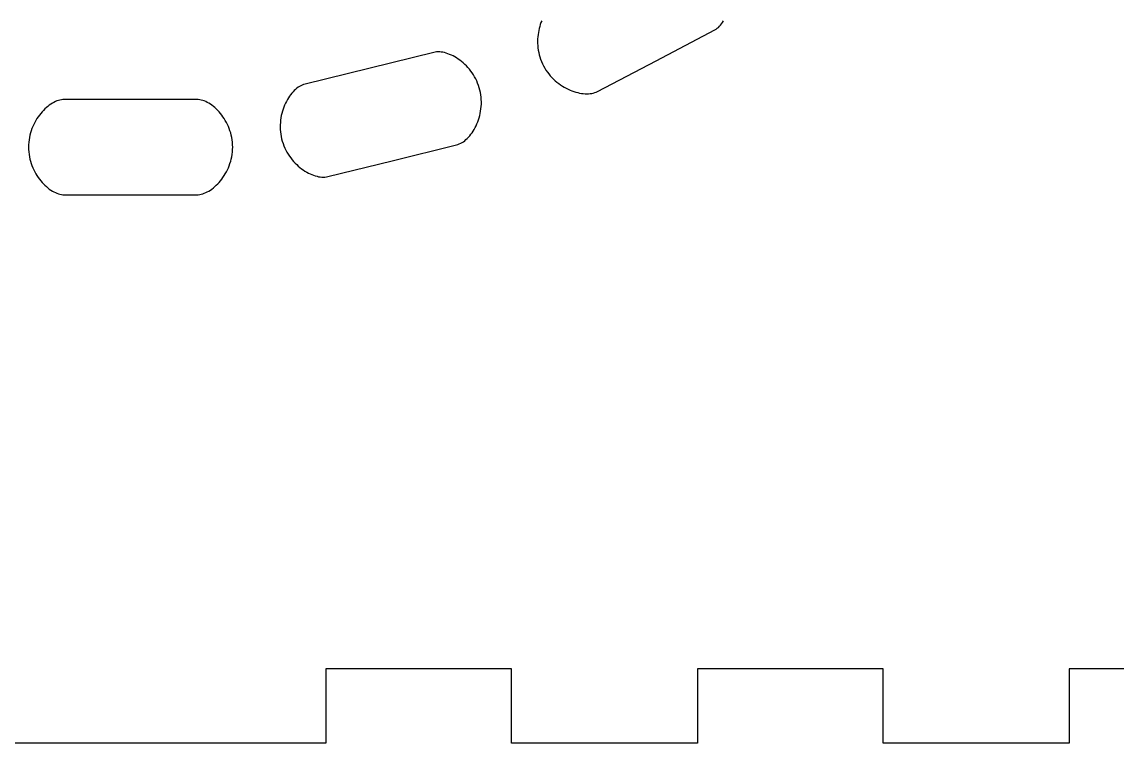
# Model space of a CAD drawing. Extents: x 5 to 376, y 5 to 380.
# Drawn here: x 91.8 to 150.8, y 195.4 to 234.2 of the extents above; entities that cross this region are included whole.
import ezdxf

# ---------------------------------------------------------------- set-up
doc = ezdxf.new("R2010")
doc.units = 0
doc.header["$MEASUREMENT"] = 0
doc.layers.add('Gas', color=7, linetype='Continuous')

msp = doc.modelspace()

# ---------------------------------------------------------------- linework, layer by layer
at = {"layer": 'Gas', "color": 0}
for p, q in [((119.725333, 234.018292), (119.693033, 233.91535)), ((119.761191, 234.117874), (119.725333, 234.018292)), ((119.800452, 234.213832), (119.761191, 234.117874)), ((129.369289, 233.922189), (129.427985, 233.98536)), ((129.427985, 233.98536), (129.484364, 234.054007)), ((129.484364, 234.054007), (129.53827, 234.127866)), ((129.53827, 234.127866), (129.589548, 234.206673)), ((119.602532, 233.475273), (119.59036, 233.3595)), ((119.619041, 233.58901), (119.602532, 233.475273)), ((119.639732, 233.700444), (119.619041, 233.58901)), ((119.664447, 233.809313), (119.639732, 233.700444)), ((119.693033, 233.91535), (119.664447, 233.809313)), ((125.95511, 232.071401), (129.114446, 233.729548)), ((129.114446, 233.729548), (129.180855, 233.768174)), ((129.180855, 233.768174), (129.245568, 233.813332)), ((129.245568, 233.813332), (129.308432, 233.864758)), ((129.308432, 233.864758), (129.369289, 233.922189)), ((119.58268, 233.241954), (119.579649, 233.1229)), ((119.579649, 233.1229), (119.581422, 233.002602)), ((119.581422, 233.002602), (119.588155, 232.881326)), ((119.59036, 233.3595), (119.58268, 233.241954)), ((119.588155, 232.881326), (119.600004, 232.759335)), ((113.991441, 232.519353), (107.062737, 230.811581)), ((114.066761, 232.534484), (113.991441, 232.519353)), ((114.145141, 232.543613), (114.066761, 232.534484)), ((114.22629, 232.546833), (114.145141, 232.543613)), ((114.309917, 232.544238), (114.22629, 232.546833)), ((114.395731, 232.535922), (114.309917, 232.544238)), ((114.483439, 232.521979), (114.395731, 232.535922)), ((114.572751, 232.502502), (114.483439, 232.521979)), ((114.663375, 232.477585), (114.572751, 232.502502)), ((114.75502, 232.447322), (114.663375, 232.477585)), ((114.847395, 232.411807), (114.75502, 232.447322)), ((114.940208, 232.371133), (114.847395, 232.411807)), ((115.033168, 232.325394), (114.940208, 232.371133)), ((115.125984, 232.274684), (115.033168, 232.325394)), ((115.218363, 232.219096), (115.125984, 232.274684)), ((115.310016, 232.158725), (115.218363, 232.219096)), ((119.600004, 232.759335), (119.617123, 232.636894)), ((119.617123, 232.636894), (119.63967, 232.514268)), ((119.63967, 232.514268), (119.6678, 232.391722)), ((119.6678, 232.391722), (119.701668, 232.269519)), ((119.701668, 232.269519), (119.741431, 232.147925)), ((115.40065, 232.093664), (115.310016, 232.158725)), ((115.489974, 232.024006), (115.40065, 232.093664)), ((115.577696, 231.949847), (115.489974, 232.024006)), ((115.663526, 231.871278), (115.577696, 231.949847)), ((115.747172, 231.788395), (115.663526, 231.871278)), ((115.828343, 231.70129), (115.747172, 231.788395)), ((115.906747, 231.610058), (115.828343, 231.70129)), ((119.741431, 232.147925), (119.787243, 232.027203)), ((119.787243, 232.027203), (119.839261, 231.90762)), ((119.839261, 231.90762), (119.897641, 231.789438)), ((119.897641, 231.789438), (119.961742, 231.674253)), ((119.961742, 231.674253), (120.030616, 231.563496)), ((122.795774, 230.413253), (125.95511, 232.071401)), ((115.982092, 231.514792), (115.906747, 231.610058)), ((116.054089, 231.415587), (115.982092, 231.514792)), ((116.122444, 231.312535), (116.054089, 231.415587)), ((116.186868, 231.20573), (116.122444, 231.312535)), ((116.247068, 231.095267), (116.186868, 231.20573)), ((116.302753, 230.981239), (116.247068, 231.095267)), ((120.030616, 231.563496), (120.103956, 231.457191)), ((120.103956, 231.457191), (120.181456, 231.35536)), ((120.181456, 231.35536), (120.262809, 231.258027)), ((120.262809, 231.258027), (120.347709, 231.165213)), ((120.347709, 231.165213), (120.435849, 231.076942)), ((120.435849, 231.076942), (120.526923, 230.993237)), ((106.487092, 230.462013), (106.419986, 230.392557)), ((106.555776, 230.526256), (106.487092, 230.462013)), ((106.625824, 230.585068), (106.555776, 230.526256)), ((106.697021, 230.638229), (106.625824, 230.585068)), ((106.769153, 230.685519), (106.697021, 230.638229)), ((106.842005, 230.726719), (106.769153, 230.685519)), ((106.915363, 230.761609), (106.842005, 230.726719)), ((106.989011, 230.78997), (106.915363, 230.761609)), ((107.062737, 230.811581), (106.989011, 230.78997)), ((116.353631, 230.86374), (116.302753, 230.981239)), ((116.399412, 230.742863), (116.353631, 230.86374)), ((116.439805, 230.618702), (116.399412, 230.742863)), ((116.474516, 230.491352), (116.439805, 230.618702)), ((116.502965, 230.362451), (116.474516, 230.491352)), ((120.526923, 230.993237), (120.620624, 230.91412)), ((120.620624, 230.91412), (120.716646, 230.839614)), ((120.716646, 230.839614), (120.814681, 230.769743)), ((120.814681, 230.769743), (120.914424, 230.704528)), ((120.914424, 230.704528), (121.015568, 230.643992)), ((121.015568, 230.643992), (121.117806, 230.588159)), ((121.117806, 230.588159), (121.220832, 230.537051)), ((121.220832, 230.537051), (121.32434, 230.490691)), ((121.32434, 230.490691), (121.428022, 230.449102)), ((121.428022, 230.449102), (121.531572, 230.412306)), ((93.631149, 229.868465), (93.549062, 229.828126)), ((93.712999, 229.903043), (93.631149, 229.868465)), ((93.794352, 229.931696), (93.712999, 229.903043)), ((93.874947, 229.954265), (93.794352, 229.931696)), ((93.954523, 229.970585), (93.874947, 229.954265)), ((94.032819, 229.980496), (93.954523, 229.970585)), ((94.109574, 229.983836), (94.032819, 229.980496)), ((101.245639, 229.983836), (94.109574, 229.983836)), ((101.322391, 229.980502), (101.245639, 229.983836)), ((101.400679, 229.970608), (101.322391, 229.980502)), ((101.48024, 229.954314), (101.400679, 229.970608)), ((101.560816, 229.931781), (101.48024, 229.954314)), ((101.642146, 229.903171), (101.560816, 229.931781)), ((101.723969, 229.868642), (101.642146, 229.903171)), ((101.806024, 229.828358), (101.723969, 229.868642)), ((106.062508, 229.878672), (106.012456, 229.778882)), ((106.115639, 229.974787), (106.062508, 229.878672)), ((106.171636, 230.067008), (106.115639, 229.974787)), ((106.230284, 230.155115), (106.171636, 230.067008)), ((106.291368, 230.238889), (106.230284, 230.155115)), ((106.354673, 230.318109), (106.291368, 230.238889)), ((106.419986, 230.392557), (106.354673, 230.318109)), ((116.524904, 230.233725), (116.502965, 230.362451)), ((116.540548, 230.105391), (116.524904, 230.233725)), ((116.55011, 229.977669), (116.540548, 230.105391)), ((116.553807, 229.850779), (116.55011, 229.977669)), ((116.55185, 229.724939), (116.553807, 229.850779)), ((121.531572, 230.412306), (121.634685, 230.380327)), ((121.634685, 230.380327), (121.737052, 230.353186)), ((121.737052, 230.353186), (121.838367, 230.330908)), ((121.838367, 230.330908), (121.938325, 230.313514)), ((121.938325, 230.313514), (122.036618, 230.301028)), ((122.036618, 230.301028), (122.13294, 230.293472)), ((122.13294, 230.293472), (122.226985, 230.29087)), ((122.226985, 230.29087), (122.318445, 230.293243)), ((122.318445, 230.293243), (122.407015, 230.300615)), ((122.407015, 230.300615), (122.492387, 230.313008)), ((122.492387, 230.313008), (122.574256, 230.330446)), ((122.574256, 230.330446), (122.652314, 230.352951)), ((122.652314, 230.352951), (122.726256, 230.380546)), ((122.726256, 230.380546), (122.795774, 230.413253)), ((92.915149, 229.317406), (92.842671, 229.232494)), ((92.989739, 229.398013), (92.915149, 229.317406)), ((93.066179, 229.474153), (92.989739, 229.398013)), ((93.144207, 229.545665), (93.066179, 229.474153)), ((93.223565, 229.612386), (93.144207, 229.545665)), ((93.30399, 229.674154), (93.223565, 229.612386)), ((93.385221, 229.730808), (93.30399, 229.674154)), ((93.466999, 229.782186), (93.385221, 229.730808)), ((93.549062, 229.828126), (93.466999, 229.782186)), ((101.888052, 229.782477), (101.806024, 229.828358)), ((101.969792, 229.731161), (101.888052, 229.782477)), ((102.050983, 229.674571), (101.969792, 229.731161)), ((102.131365, 229.612867), (102.050983, 229.674571)), ((102.210678, 229.546211), (102.131365, 229.612867)), ((102.288661, 229.474762), (102.210678, 229.546211)), ((102.365053, 229.398682), (102.288661, 229.474762)), ((102.439594, 229.318131), (102.365053, 229.398682)), ((102.512024, 229.23327), (102.439594, 229.318131)), ((105.847338, 229.347368), (105.815904, 229.232499)), ((105.882925, 229.45966), (105.847338, 229.347368)), ((105.92245, 229.569157), (105.882925, 229.45966)), ((105.965699, 229.675637), (105.92245, 229.569157)), ((106.012456, 229.778882), (105.965699, 229.675637)), ((116.491785, 229.236465), (116.514209, 229.355912)), ((116.514209, 229.355912), (116.531837, 229.477286)), ((116.531837, 229.477286), (116.544456, 229.600368)), ((116.544456, 229.600368), (116.55185, 229.724939)), ((92.521072, 228.749025), (92.466737, 228.641683)), ((92.579083, 228.853034), (92.521072, 228.749025)), ((92.64051, 228.953547), (92.579083, 228.853034)), ((92.70509, 229.050402), (92.64051, 228.953547)), ((92.772564, 229.143439), (92.70509, 229.050402)), ((92.842671, 229.232494), (92.772564, 229.143439)), ((102.582083, 229.14426), (102.512024, 229.23327)), ((102.649509, 229.051262), (102.582083, 229.14426)), ((102.714042, 228.954436), (102.649509, 229.051262)), ((102.775422, 228.853944), (102.714042, 228.954436)), ((102.833388, 228.749945), (102.775422, 228.853944)), ((102.887681, 228.6426), (102.833388, 228.749945)), ((105.735981, 228.751647), (105.728526, 228.627189)), ((105.74866, 228.874627), (105.735981, 228.751647)), ((105.76635, 228.995909), (105.74866, 228.874627)), ((105.788836, 229.115272), (105.76635, 228.995909)), ((105.815904, 229.232499), (105.788836, 229.115272)), ((116.268534, 228.572519), (116.315232, 228.675803)), ((116.315232, 228.675803), (116.35842, 228.782328)), ((116.35842, 228.782328), (116.397883, 228.891876)), ((116.397883, 228.891876), (116.433408, 229.004228)), ((116.433408, 229.004228), (116.46478, 229.119163)), ((116.46478, 229.119163), (116.491785, 229.236465)), ((92.291373, 228.182216), (92.259331, 228.060633)), ((92.328396, 228.301273), (92.291373, 228.182216)), ((92.370138, 228.417645), (92.328396, 228.301273)), ((92.416339, 228.531169), (92.370138, 228.417645)), ((92.466737, 228.641683), (92.416339, 228.531169)), ((102.938039, 228.532072), (102.887681, 228.6426)), ((102.984201, 228.418519), (102.938039, 228.532072)), ((103.025909, 228.302103), (102.984201, 228.418519)), ((103.0629, 228.182984), (103.025909, 228.302103)), ((103.094915, 228.061324), (103.0629, 228.182984)), ((105.728526, 228.627189), (105.726511, 228.501471)), ((105.726511, 228.501471), (105.73015, 228.374714)), ((105.73015, 228.374714), (105.739658, 228.247138)), ((105.739658, 228.247138), (105.755249, 228.118961)), ((105.755249, 228.118961), (105.777137, 227.990403)), ((115.926633, 228.033168), (115.989892, 228.112399)), ((115.989892, 228.112399), (116.050927, 228.196186)), ((116.050927, 228.196186), (116.109523, 228.284311)), ((116.109523, 228.284311), (116.165465, 228.376554)), ((116.165465, 228.376554), (116.21854, 228.472697)), ((116.21854, 228.472697), (116.268534, 228.572519)), ((92.186179, 227.552301), (92.18295, 227.420526)), ((92.195692, 227.682361), (92.186179, 227.552301)), ((92.211229, 227.810544), (92.195692, 227.682361)), ((92.232529, 227.936689), (92.211229, 227.810544)), ((92.259331, 228.060633), (92.232529, 227.936689)), ((103.121693, 227.937283), (103.094915, 228.061324)), ((103.142974, 227.811022), (103.121693, 227.937283)), ((103.158497, 227.682702), (103.142974, 227.811022)), ((103.168002, 227.552483), (103.158497, 227.682702)), ((103.171228, 227.420526), (103.168002, 227.552483)), ((105.777137, 227.990403), (105.805537, 227.861685)), ((105.805537, 227.861685), (105.84021, 227.734506)), ((105.84021, 227.734506), (105.880577, 227.610485)), ((105.880577, 227.610485), (105.926345, 227.489718)), ((105.926345, 227.489718), (105.977223, 227.372299)), ((111.754465, 226.685807), (115.218818, 227.539693)), ((115.218818, 227.539693), (115.29254, 227.561304)), ((115.29254, 227.561304), (115.36618, 227.589662)), ((115.36618, 227.589662), (115.439524, 227.62455)), ((115.439524, 227.62455), (115.512357, 227.665748)), ((115.512357, 227.665748), (115.584465, 227.713036)), ((115.584465, 227.713036), (115.655634, 227.766196)), ((115.655634, 227.766196), (115.72565, 227.825008)), ((115.72565, 227.825008), (115.794297, 227.889254)), ((115.794297, 227.889254), (115.861363, 227.958714)), ((115.861363, 227.958714), (115.926633, 228.033168)), ((92.18295, 227.420526), (92.186179, 227.288745)), ((92.186179, 227.288745), (92.195692, 227.158667)), ((92.195692, 227.158667), (92.211229, 227.030456)), ((92.211229, 227.030456), (92.232529, 226.904273)), ((92.232529, 226.904273), (92.259331, 226.780282)), ((103.094915, 226.779591), (103.121693, 226.903679)), ((103.121693, 226.903679), (103.142974, 227.029978)), ((103.142974, 227.029978), (103.158497, 227.158326)), ((103.158497, 227.158326), (103.168002, 227.288563)), ((103.168002, 227.288563), (103.171228, 227.420526)), ((105.977223, 227.372299), (106.032919, 227.258325)), ((106.032919, 227.258325), (106.09314, 227.14789)), ((106.09314, 227.14789), (106.157595, 227.041091)), ((106.157595, 227.041091), (106.22599, 226.938023)), ((106.22599, 226.938023), (106.298035, 226.838781)), ((92.259331, 226.780282), (92.291373, 226.658645)), ((92.291373, 226.658645), (92.328396, 226.539524)), ((92.328396, 226.539524), (92.370138, 226.423082)), ((92.370138, 226.423082), (92.416339, 226.309483)), ((92.416339, 226.309483), (92.466737, 226.198888)), ((102.938039, 226.30858), (102.984201, 226.422209)), ((102.984201, 226.422209), (103.025909, 226.538695)), ((103.025909, 226.538695), (103.0629, 226.657876)), ((103.0629, 226.657876), (103.094915, 226.779591)), ((106.298035, 226.838781), (106.373435, 226.74346)), ((106.373435, 226.74346), (106.451901, 226.652157)), ((106.451901, 226.652157), (106.533139, 226.564967)), ((106.533139, 226.564967), (106.616856, 226.481986)), ((106.616856, 226.481986), (106.702762, 226.403308)), ((106.702762, 226.403308), (106.790563, 226.329029)), ((106.790563, 226.329029), (106.879968, 226.259245)), ((108.290113, 225.831921), (111.754465, 226.685807)), ((92.466737, 226.198888), (92.521072, 226.09146)), ((92.521072, 226.09146), (92.579083, 225.987362)), ((92.579083, 225.987362), (92.64051, 225.886757)), ((92.64051, 225.886757), (92.70509, 225.789807)), ((92.70509, 225.789807), (92.772564, 225.696674)), ((102.582083, 225.695852), (102.649509, 225.788947)), ((102.649509, 225.788947), (102.714042, 225.885867)), ((102.714042, 225.885867), (102.775422, 225.986452)), ((102.775422, 225.986452), (102.833388, 226.090541)), ((102.833388, 226.090541), (102.887681, 226.19797)), ((102.887681, 226.19797), (102.938039, 226.30858)), ((106.879968, 226.259245), (106.970685, 226.194052)), ((106.970685, 226.194052), (107.06242, 226.133544)), ((107.06242, 226.133544), (107.154883, 226.077817)), ((107.154883, 226.077817), (107.247781, 226.026968)), ((107.247781, 226.026968), (107.340821, 225.98109)), ((107.340821, 225.98109), (107.433711, 225.940281)), ((107.433711, 225.940281), (107.52616, 225.904634)), ((107.52616, 225.904634), (107.617875, 225.874247)), ((107.617875, 225.874247), (107.708564, 225.849213)), ((107.708564, 225.849213), (107.797935, 225.82963)), ((107.797935, 225.82963), (107.885695, 225.815591)), ((107.885695, 225.815591), (107.971552, 225.807194)), ((107.971552, 225.807194), (108.055215, 225.804532)), ((108.055215, 225.804532), (108.136391, 225.807703)), ((108.136391, 225.807703), (108.214788, 225.8168)), ((108.214788, 225.8168), (108.290113, 225.831921)), ((92.772564, 225.696674), (92.842671, 225.607522)), ((92.842671, 225.607522), (92.915149, 225.522513)), ((92.915149, 225.522513), (92.989739, 225.44181)), ((92.989739, 225.44181), (93.066179, 225.365575)), ((93.066179, 225.365575), (93.144207, 225.293971)), ((93.144207, 225.293971), (93.223565, 225.227161)), ((93.223565, 225.227161), (93.30399, 225.165307)), ((93.30399, 225.165307), (93.385221, 225.108572)), ((101.969792, 225.108218), (102.050983, 225.16489)), ((102.050983, 225.16489), (102.131366, 225.226679)), ((102.131366, 225.226679), (102.210678, 225.293425)), ((102.210678, 225.293425), (102.288661, 225.364966)), ((102.288661, 225.364966), (102.365053, 225.441141)), ((102.365053, 225.441141), (102.439595, 225.521788)), ((102.439595, 225.521788), (102.512025, 225.606746)), ((102.512025, 225.606746), (102.582083, 225.695852)), ((93.385221, 225.108572), (93.466999, 225.057118)), ((93.466999, 225.057118), (93.549062, 225.011109)), ((93.549062, 225.011109), (93.631149, 224.970707)), ((93.631149, 224.970707), (93.712999, 224.936074)), ((93.712999, 224.936074), (93.794352, 224.907373)), ((93.794352, 224.907373), (93.874947, 224.884767)), ((93.874947, 224.884767), (93.954523, 224.868419)), ((93.954523, 224.868419), (94.032819, 224.85849)), ((94.032819, 224.85849), (94.109574, 224.855145)), ((94.109574, 224.855145), (97.677607, 224.855145)), ((97.677607, 224.855145), (101.24564, 224.855145)), ((101.24564, 224.855145), (101.322392, 224.858485)), ((101.322392, 224.858485), (101.400679, 224.868396)), ((101.400679, 224.868396), (101.48024, 224.884718)), ((101.48024, 224.884718), (101.560816, 224.907288)), ((101.560816, 224.907288), (101.642146, 224.935946)), ((101.642146, 224.935946), (101.723969, 224.970529)), ((101.723969, 224.970529), (101.806024, 225.010877)), ((101.806024, 225.010877), (101.888052, 225.056827)), ((101.888052, 225.056827), (101.969792, 225.108218)), ((118.177566, 199.355196), (108.177586, 199.355196)), ((108.177586, 199.355196), (108.177586, 195.355204)), ((118.177566, 195.355204), (118.177566, 199.355196)), ((138.177526, 199.355196), (128.177546, 199.355196)), ((128.177546, 199.355196), (128.177546, 195.355204)), ((138.177526, 195.355204), (138.177526, 199.355196)), ((158.177486, 199.355196), (148.177506, 199.355196)), ((148.177506, 199.355196), (148.177506, 195.355204)), ((108.177586, 195.355204), (85.177632, 195.355204)), ((128.177546, 195.355204), (118.177566, 195.355204)), ((148.177506, 195.355204), (138.177526, 195.355204))]:
    msp.add_line(p, q, dxfattribs=at)

doc.saveas('drawing.dxf')
